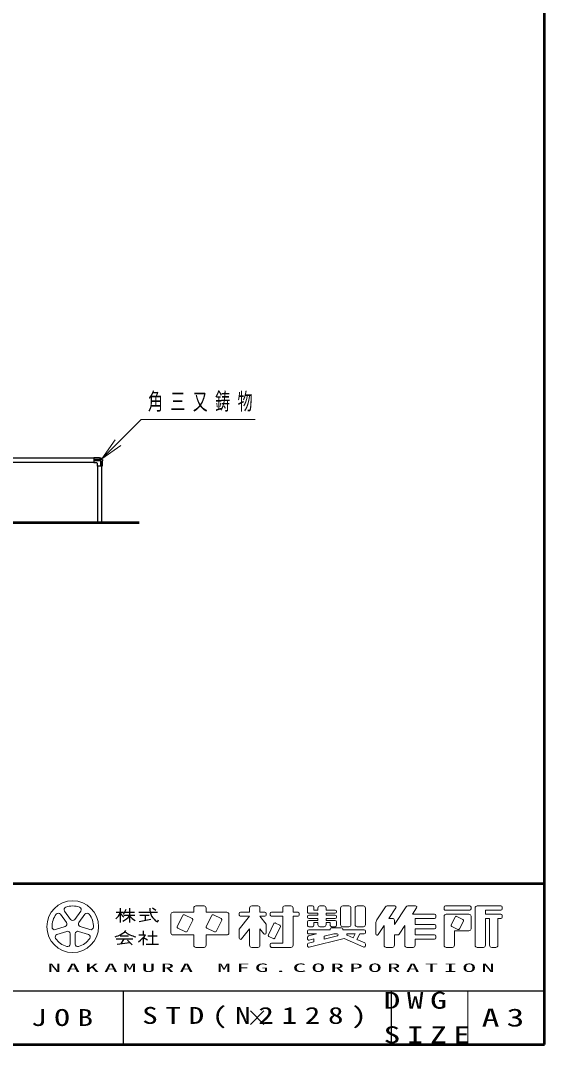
# Model space of a CAD drawing. Units: millimetres at full size, sheet at 1:80; details may follow other scales. Extents: x -30800 to 0, y -379 to 21360.
# Drawn here: x -5471 to 0, y 0 to 10680 of the extents above; entities that cross this region are included whole.
import ezdxf

# ---------------------------------------------------------------- set-up
doc = ezdxf.new("R2010")
doc.units = ezdxf.units.MM
doc.header["$LTSCALE"] = 80
doc.layers.add('layer1', color=7, linetype='Continuous', lineweight=13)
doc.layers.add('layer2', color=4, linetype='Continuous', lineweight=13)
doc.styles.add('ＭＳ ゴシック', font='')
doc.styles.get('ＭＳ ゴシック').set_extended_font_data('MS Gothic')

# ---------------------------------------------------------------- blocks, each defined once
blk = doc.blocks.new('open_arrow')
at = {"color": 0, "linetype": 'Continuous', "lineweight": -2}
blk.add_lwpolyline([(7.5, 1.25), (0, 0), (7.5, -1.25)], dxfattribs=at)
blk = doc.blocks.new('x')
at = {"color": 0, "linetype": 'Continuous', "lineweight": -2}
for p, q in [((-0.884, -0.884), (0.884, 0.884)), ((0.884, -0.884), (-0.884, 0.884))]:
    blk.add_line(p, q, dxfattribs=at)

msp = doc.modelspace()

# ---------------------------------------------------------------- linework, layer by layer
at = {"layer": 'layer1', "color": 140, "lineweight": 25}
for p, q in [((-4705.01, 6114.26), (-6099.01, 6114.26)), ((-4705.01, 6071.56), (-6099.01, 6071.56)), ((-4666.36, 6032.91), (-4666.36, 5442.91)), ((-4623.66, 6032.91), (-4623.66, 5442.91))]:
    msp.add_line(p, q, dxfattribs=at)
at = {"layer": 'layer1', "lineweight": 25}
for p, q in [((-4645.01, 6119.41), (-4705.01, 6119.41)), ((-4705.01, 6119.41), (-4705.01, 6066.41)), ((-4673.51, 6066.41), (-4705.01, 6066.41)), ((-4671.51, 6064.41), (-4671.51, 6032.91)), ((-4618.51, 6032.91), (-4671.51, 6032.91))]:
    msp.add_line(p, q, dxfattribs=at)
at = {"layer": 'layer1', "color": 2, "lineweight": 25}
for p, q in [((-4614.51, 6099.91), (-4705.01, 6099.91)), ((-4614.51, 6099.91), (-4614.51, 6085.91)), ((-4628.96, 6085.91), (-4705.01, 6085.91)), ((-4631.88, 6032.91), (-4631.88, 6085.91)), ((-4628.96, 6032.91), (-4628.96, 6085.91)), ((-4614.51, 6085.91), (-4619.06, 6085.91)), ((-4619.06, 6032.91), (-4619.06, 6085.91)), ((-4618.51, 6085.91), (-4618.51, 6032.91))]:
    msp.add_line(p, q, dxfattribs=at)
at = {"layer": 'layer1', "lineweight": 50}
msp.add_line((-13158.51, 5442.91), (-4231.5, 5442.91), dxfattribs=at)
at = {"layer": 'layer1'}
msp.add_lwpolyline([(-4622.86, 6107.46), (-4211.23, 6519.1), (-3020.19, 6519.1)], dxfattribs=at)
at = {"layer": 'layer1', "lineweight": 25}
msp.add_lwpolyline([(-4645.01, 6119.41), (-4641.58, 6119.19), (-4638.22, 6118.52), (-4634.97, 6117.43), (-4631.88, 6115.93), (-4628.44, 6113.59), (-4625.41, 6110.75), (-4622.86, 6107.46), (-4620.86, 6103.82), (-4619.45, 6099.91)], dxfattribs=at)
msp.add_arc((-4673.51, 6064.41), 2, 0, 90, dxfattribs=at)
at = {"layer": 'layer2', "color": 7, "lineweight": 50}
for p, q in [((0, 0), (0, 21360)), ((-30800, 1680), (0, 1680)), ((-30800, 0), (0, 0))]:
    msp.add_line(p, q, dxfattribs=at)
at = {"layer": 'layer2'}
for p, q in [((-5010.3, 1391.46), (-4947.52, 1305.06)), ((-4903.84, 1305.06), (-4841.06, 1391.47)), ((-3662.08, 1423.46), (-3662.08, 1380.26)), ((-3640.48, 1445.06), (-3554.08, 1445.06)), ((-3532.48, 1423.46), (-3532.48, 1380.26)), ((-3078.88, 1423.46), (-3078.88, 1380.26)), ((-3057.28, 1445.06), (-2992.48, 1445.06)), ((-2970.88, 1423.46), (-2970.88, 1380.26)), ((-2733.28, 1423.46), (-2733.28, 1380.26)), ((-2711.68, 1445.06), (-2646.88, 1445.06)), ((-2625.28, 1423.46), (-2625.28, 1380.26)), ((-2474.08, 1432.1), (-2474.08, 1382.42)), ((-2461.12, 1445.06), (-2422.24, 1445.06)), ((-2409.28, 1432.1), (-2409.28, 1401.86)), ((-2409.28, 1401.86), (-2366.08, 1401.86)), ((-2366.08, 1423.46), (-2366.08, 1401.86)), ((-2301.28, 1445.06), (-2344.48, 1445.06)), ((-2279.68, 1423.46), (-2279.68, 1401.86)), ((-2279.68, 1401.86), (-2184.64, 1401.86)), ((-2171.68, 1388.9), (-2171.68, 1382.42)), ((-2128.48, 1423.46), (-2128.48, 1250.66)), ((-2106.88, 1445.06), (-2042.08, 1445.06)), ((-2020.48, 1423.46), (-2020.48, 1250.66)), ((-1977.28, 1423.46), (-1977.28, 1250.66)), ((-1955.68, 1445.06), (-1890.88, 1445.06)), ((-1869.28, 1423.46), (-1869.28, 1250.66)), ((-1750.4, 1299.39), (-1659.69, 1435.45)), ((-1641.72, 1445.06), (-1562.29, 1445.06)), ((-1624.48, 1315.46), (-1551.51, 1424.92)), ((-1566.88, 1250.66), (-1443.69, 1435.45)), ((-1425.72, 1445.06), (-1346.3, 1445.06)), ((-1379.68, 1358.66), (-1335.51, 1424.92)), ((-1048.48, 1432.1), (-1048.48, 1414.82)), ((-1035.52, 1445.06), (-780.64, 1445.06)), ((-1035.52, 1401.86), (-780.64, 1401.86)), ((-767.68, 1432.1), (-767.68, 1414.82)), ((-724.48, 1423.46), (-724.48, 1034.66)), ((-702.88, 1445.06), (-456.64, 1445.06)), ((-616.48, 1401.86), (-456.64, 1401.86)), ((-616.48, 1401.86), (-616.48, 1358.66)), ((-443.68, 1432.1), (-443.68, 1414.82)), ((-4991.21, 1273.32), (-5053.98, 1359.72)), ((-4797.37, 1359.72), (-4860.15, 1273.32)), ((-3899.68, 1358.66), (-3899.68, 1164.26)), ((-3878.08, 1380.26), (-3662.08, 1380.26)), ((-3775.87, 1347.07), (-3833.4, 1232.02)), ((-3677.99, 1312.62), (-3758.49, 1352.87)), ((-3729.72, 1180.18), (-3672.19, 1295.23)), ((-3532.48, 1380.26), (-3316.48, 1380.26)), ((-3473.47, 1347.07), (-3531, 1232.02)), ((-3375.59, 1312.62), (-3456.09, 1352.87)), ((-3427.32, 1180.18), (-3369.79, 1295.23)), ((-3294.88, 1358.66), (-3294.88, 1164.26)), ((-3186.88, 1367.3), (-3186.88, 1350.02)), ((-3078.88, 1337.06), (-3186.88, 1202.06)), ((-3173.92, 1380.26), (-3078.88, 1380.26)), ((-3173.92, 1337.06), (-3078.88, 1337.06)), ((-2970.88, 1380.26), (-2919.04, 1380.26)), ((-2970.88, 1337.06), (-2919.04, 1337.06)), ((-2970.88, 1337.06), (-2906.08, 1256.06)), ((-2906.08, 1367.3), (-2906.08, 1350.02)), ((-2862.88, 1367.3), (-2862.88, 1350.02)), ((-2849.92, 1380.26), (-2733.28, 1380.26)), ((-2849.92, 1337.06), (-2733.28, 1337.06)), ((-2733.28, 1337.06), (-2733.28, 1056.26)), ((-2625.28, 1380.26), (-2573.44, 1380.26)), ((-2625.28, 1337.06), (-2573.44, 1337.06)), ((-2625.28, 1337.06), (-2625.28, 1034.66)), ((-2560.48, 1367.3), (-2560.48, 1350.02)), ((-2474.08, 1334.9), (-2474.08, 1328.42)), ((-2461.12, 1369.46), (-2366.08, 1369.46)), ((-2461.12, 1347.86), (-2366.08, 1347.86)), ((-2461.12, 1315.46), (-2366.08, 1315.46)), ((-2461.12, 1293.86), (-2366.08, 1293.86)), ((-2366.08, 1369.46), (-2366.08, 1347.86)), ((-2366.08, 1315.46), (-2366.08, 1293.86)), ((-2279.68, 1369.46), (-2279.68, 1347.86)), ((-2279.68, 1369.46), (-2184.64, 1369.46)), ((-2279.68, 1347.86), (-2184.64, 1347.86)), ((-2279.68, 1315.46), (-2279.68, 1293.86)), ((-2279.68, 1315.46), (-2184.64, 1315.46)), ((-2279.68, 1293.86), (-2184.64, 1293.86)), ((-2171.68, 1334.9), (-2171.68, 1328.42)), ((-1624.48, 1315.46), (-1588.48, 1315.46)), ((-1566.88, 1293.86), (-1566.88, 1250.66)), ((-1379.68, 1358.66), (-1147.84, 1358.66)), ((-1350.88, 1315.46), (-1350.88, 1250.66)), ((-1350.88, 1315.46), (-1147.84, 1315.46)), ((-1134.88, 1345.7), (-1134.88, 1328.42)), ((-1048.48, 1337.06), (-1048.48, 1034.66)), ((-1026.88, 1358.66), (-789.28, 1358.66)), ((-933.31, 1329.79), (-973.56, 1249.3)), ((-915.93, 1335.59), (-852.71, 1303.98)), ((-846.92, 1286.59), (-887.16, 1206.1)), ((-767.68, 1337.06), (-767.68, 1207.46)), ((-616.48, 1358.66), (-456.64, 1358.66)), ((-616.48, 1315.46), (-616.48, 1034.66)), ((-616.48, 1315.46), (-573.28, 1315.46)), ((-573.28, 1315.46), (-573.28, 1034.66)), ((-486.88, 1315.46), (-486.88, 1034.66)), ((-486.88, 1315.46), (-456.64, 1315.46)), ((-443.68, 1345.7), (-443.68, 1328.42)), ((-5106.28, 1198.77), (-5004.71, 1231.78)), ((-4988.02, 1180.42), (-5089.59, 1147.42)), ((-4761.77, 1147.42), (-4863.34, 1180.42)), ((-4846.65, 1231.78), (-4745.08, 1198.77)), ((-3827.61, 1214.63), (-3747.11, 1174.38)), ((-3525.21, 1214.63), (-3444.71, 1174.38)), ((-3186.88, 1202.06), (-3186.88, 1109.41)), ((-3078.88, 1207.46), (-3163.8, 1101.31)), ((-3078.88, 1207.46), (-3078.88, 1034.66)), ((-2970.88, 1207.46), (-2970.88, 1034.66)), ((-2970.88, 1207.46), (-2929.16, 1155.31)), ((-2906.08, 1256.06), (-2906.08, 1163.41)), ((-2825.47, 1260.67), (-2883, 1145.62)), ((-2756.35, 1226.11), (-2813.88, 1111.06)), ((-2808.09, 1266.47), (-2762.15, 1243.5)), ((-2474.08, 1280.9), (-2474.08, 1242.02)), ((-2474.08, 1183.7), (-2474.08, 1166.42)), ((-2461.12, 1229.06), (-2422.24, 1229.06)), ((-2461.12, 1196.66), (-2236.48, 1196.66)), ((-2409.28, 1272.26), (-2409.28, 1242.02)), ((-2409.28, 1272.26), (-2366.08, 1272.26)), ((-2366.08, 1272.26), (-2366.08, 1250.66)), ((-2344.48, 1229.06), (-2301.28, 1229.06)), ((-2279.68, 1272.26), (-2236.48, 1272.26)), ((-2279.68, 1272.26), (-2279.68, 1250.66)), ((-2236.48, 1272.26), (-2236.48, 1242.02)), ((-2236.48, 1205.3), (-2236.48, 1196.66)), ((-2223.52, 1229.06), (-2184.64, 1229.06)), ((-2223.52, 1218.26), (-2119.84, 1218.26)), ((-2171.68, 1280.9), (-2171.68, 1242.02)), ((-2106.88, 1229.06), (-2042.08, 1229.06)), ((-2106.88, 1205.3), (-2106.88, 1196.66)), ((-2106.88, 1196.66), (-1882.24, 1196.66)), ((-1955.68, 1229.06), (-1890.88, 1229.06)), ((-1869.28, 1183.7), (-1869.28, 1166.42)), ((-1761.28, 1263.44), (-1761.28, 1153.07)), ((-1737.54, 1145.88), (-1674.88, 1239.86)), ((-1674.88, 1239.86), (-1674.88, 1034.66)), ((-1517.27, 1152.28), (-1458.88, 1239.86)), ((-1458.88, 1239.86), (-1458.88, 1034.66)), ((-1350.88, 1250.66), (-1147.84, 1250.66)), ((-1350.88, 1207.46), (-1147.84, 1207.46)), ((-1350.88, 1207.46), (-1350.88, 1142.66)), ((-1134.88, 1237.7), (-1134.88, 1220.42)), ((-967.77, 1231.91), (-904.55, 1200.3)), ((-940.48, 1185.86), (-789.28, 1185.86)), ((-940.48, 1185.86), (-940.48, 1034.66)), ((-4952.68, 1047.94), (-4952.68, 1154.74)), ((-4898.68, 1154.74), (-4898.68, 1047.94)), ((-3878.08, 1142.66), (-3662.08, 1142.66)), ((-3662.08, 1142.66), (-3662.08, 1034.66)), ((-3532.48, 1142.66), (-3532.48, 1034.66)), ((-3532.48, 1142.66), (-3316.48, 1142.66)), ((-2877.21, 1128.23), (-2831.27, 1105.26)), ((-2474.08, 1119.62), (-2474.08, 1101.81)), ((-2379.17, 1153.46), (-2464.26, 1132.19)), ((-2409.28, 1072.46), (-2464.26, 1058.72)), ((-2461.12, 1153.46), (-2379.17, 1153.46)), ((-2092, 1107.25), (-2457.98, 1015.76)), ((-2409.28, 1101.41), (-2457.98, 1089.23)), ((-2409.28, 1101.41), (-2409.28, 1072.46)), ((-2201.06, 1153.46), (-2301.28, 1128.41)), ((-2161.88, 1134.31), (-2301.28, 1099.46)), ((-2301.28, 1128.41), (-2301.28, 1099.46)), ((-2201.06, 1153.46), (-2164.24, 1153.46)), ((-2092, 1107.25), (-1887.5, 1016.36)), ((-2061.71, 1141.06), (-1997.46, 1112.51)), ((-2059.08, 1153.46), (-1976.98, 1153.46)), ((-1997.46, 1112.51), (-1976.98, 1153.46)), ((-1957.94, 1094.94), (-1928.68, 1153.46)), ((-1957.94, 1094.94), (-1876.98, 1058.96)), ((-1928.68, 1153.46), (-1882.24, 1153.46)), ((-1566.88, 1142.66), (-1566.88, 1034.66)), ((-1566.88, 1142.66), (-1535.24, 1142.66)), ((-1350.88, 1142.66), (-1147.84, 1142.66)), ((-1350.88, 1099.46), (-1147.84, 1099.46)), ((-1350.88, 1099.46), (-1350.88, 1034.66)), ((-1134.88, 1129.7), (-1134.88, 1112.42)), ((-3640.48, 1013.06), (-3554.08, 1013.06)), ((-3057.28, 1013.06), (-2992.48, 1013.06)), ((-2862.88, 1043.3), (-2862.88, 1026.02)), ((-2849.92, 1056.26), (-2733.28, 1056.26)), ((-2849.92, 1013.06), (-2646.88, 1013.06)), ((-2474.08, 1046.15), (-2474.08, 1028.33)), ((-1869.28, 1047.12), (-1869.28, 1028.21)), ((-1653.28, 1013.06), (-1588.48, 1013.06)), ((-1437.28, 1013.06), (-1372.48, 1013.06)), ((-1026.88, 1013.06), (-962.08, 1013.06)), ((-702.88, 1013.06), (-638.08, 1013.06)), ((-551.68, 1013.06), (-508.48, 1013.06))]:
    msp.add_line(p, q, dxfattribs=at)
at = {"layer": 'layer2', "lineweight": 25}
for p, q in [((-4428.88, 1423.46), (-4428.88, 1272.26)), ((-4331.68, 1423.46), (-4331.68, 1272.26)), ((-4057.49, 1397.35), (-4092.78, 1420.88)), ((-4472.08, 1380.26), (-4396.48, 1380.26)), ((-4393.24, 1347.86), (-4277.68, 1347.86)), ((-4381.49, 1380.26), (-4282, 1380.26)), ((-4234.48, 1380.26), (-4040.08, 1380.26)), ((-4231.09, 1281.58), (-4108.27, 1306.15)), ((-4223.68, 1347.86), (-4126.48, 1347.86)), ((-4169.68, 1347.86), (-4169.68, 1293.86)), ((-4191.28, 1185.86), (-4191.28, 1142.66)), ((-4094.08, 1185.86), (-4094.08, 1045.46)), ((-4472.08, 1102.7), (-4299.28, 1102.7)), ((-4428.88, 1131.86), (-4342.48, 1131.86)), ((-4391.94, 1102.7), (-4423.1, 1050.84)), ((-4353.28, 1088.56), (-4304.79, 1040.06)), ((-4234.48, 1142.66), (-4164.09, 1142.66)), ((-4191.28, 1112.79), (-4191.28, 1034.66)), ((-4187.24, 1116.84), (-4143.69, 1091.7)), ((-4142.68, 1131.86), (-4045.48, 1131.86)), ((-4461.2, 1045.4), (-4329.01, 1064.28)), ((-4158.88, 1045.46), (-4029.28, 1045.46))]:
    msp.add_line(p, q, dxfattribs=at)
at = {"layer": 'layer2', "color": 6, "lineweight": 25}
for p, q in [((-19400, 560), (0, 560)), ((-1600, 560), (-1600, 0))]:
    msp.add_line(p, q, dxfattribs=at)
at = {"layer": 'layer2', "color": 7, "lineweight": 25}
msp.add_line((-4400, 560), (-4400, 0), dxfattribs=at)
at = {"layer": 'layer2', "color": 7}
msp.add_line((-800, 560), (-800, 0), dxfattribs=at)
at = {"layer": 'layer2'}
msp.add_circle((-4925.68, 1229.06), 270, dxfattribs=at)
for centre, radius, start, end in [((-4988.45, 1407.34), 27, 109.39847, 215.99997), ((-4925.68, 1229.06), 216, 70.60155, 109.39847), ((-4862.91, 1407.34), 27, 324, 70.60155), ((-3640.48, 1423.46), 21.6, 89.99998, 179.99996), ((-3554.08, 1423.46), 21.6, 0, 89.99998), ((-3057.28, 1423.46), 21.6, 89.99998, 179.99996), ((-2992.48, 1423.46), 21.6, 0, 89.99998), ((-2711.68, 1423.46), 21.6, 89.99998, 179.99996), ((-2646.88, 1423.46), 21.6, 0, 89.99998), ((-2461.12, 1432.1), 12.96, 89.99998, 179.99996), ((-2422.24, 1432.1), 12.96, 0, 89.99998), ((-2344.48, 1423.46), 21.6, 89.99998, 179.99996), ((-2301.28, 1423.46), 21.6, 0, 89.99998), ((-2184.64, 1388.9), 12.96, 0, 89.99998), ((-2106.88, 1423.46), 21.6, 89.99998, 179.99996), ((-2042.08, 1423.46), 21.6, 0, 89.99998), ((-1955.68, 1423.46), 21.6, 89.99998, 179.99996), ((-1890.88, 1423.46), 21.6, 0, 89.99998), ((-1641.72, 1423.46), 21.6, 89.99998, 146.30984), ((-1562.29, 1432.1), 12.96, 326.31015, 89.99998), ((-1425.72, 1423.46), 21.6, 89.99998, 146.3098), ((-1346.3, 1432.1), 12.96, 326.31003, 89.99998), ((-1035.52, 1432.1), 12.96, 89.99998, 179.99996), ((-1035.52, 1414.82), 12.96, 179.99998, 270.00002), ((-780.64, 1432.1), 12.96, 0, 89.99998), ((-780.64, 1414.82), 12.96, 270.00002, 0), ((-702.88, 1423.46), 21.6, 89.99998, 179.99996), ((-456.64, 1432.1), 12.96, 0, 89.99998), ((-456.64, 1414.82), 12.96, 270.00002, 0), ((-4925.68, 1229.06), 216, 142.60154, 181.39846), ((-5075.83, 1343.85), 27, 35.99999, 142.60154), ((-4925.68, 1320.93), 27, 215.99998, 324), ((-4775.53, 1343.85), 27, 37.39846, 143.99995), ((-4925.68, 1229.06), 216, 358.60155, 37.39847), ((-3878.08, 1358.66), 21.6, 89.99998, 179.99996), ((-3764.28, 1341.28), 12.96, 63.43492, 153.435), ((-3683.79, 1301.03), 12.96, 333.4349, 63.43487), ((-3461.88, 1341.28), 12.96, 63.43492, 153.435), ((-3381.39, 1301.03), 12.96, 333.4349, 63.43487), ((-3316.48, 1358.66), 21.6, 0, 89.99998), ((-3173.92, 1367.3), 12.96, 89.99998, 179.99996), ((-3173.92, 1350.02), 12.96, 179.99998, 270.00002), ((-2919.04, 1367.3), 12.96, 0, 89.99998), ((-2919.04, 1350.02), 12.96, 270.00002, 0), ((-2849.92, 1367.3), 12.96, 89.99998, 179.99996), ((-2849.92, 1350.02), 12.96, 179.99998, 270.00002), ((-2573.44, 1367.3), 12.96, 0, 89.99998), ((-2573.44, 1350.02), 12.96, 270.00002, 0), ((-2461.12, 1382.42), 12.96, 179.99998, 270.00002), ((-2461.12, 1334.9), 12.96, 89.99998, 179.99996), ((-2461.12, 1328.42), 12.96, 179.99998, 270.00002), ((-2461.12, 1280.9), 12.96, 89.99998, 179.99996), ((-2184.64, 1382.42), 12.96, 270.00002, 0), ((-2184.64, 1334.9), 12.96, 0, 89.99998), ((-2184.64, 1328.42), 12.96, 270.00002, 0), ((-2184.64, 1280.9), 12.96, 0, 89.99998), ((-1696.48, 1263.44), 64.8, 146.30999, 179.99996), ((-1588.48, 1293.86), 21.6, 0, 89.99998), ((-1147.84, 1345.7), 12.96, 0, 89.99998), ((-1147.84, 1328.42), 12.96, 270.00002, 0), ((-1026.88, 1337.06), 21.6, 89.99998, 179.99996), ((-921.72, 1324), 12.96, 63.43447, 153.43474), ((-858.51, 1292.39), 12.96, 333.43483, 63.43447), ((-789.28, 1337.06), 21.6, 0, 89.99998), ((-456.64, 1345.7), 12.96, 0, 89.99998), ((-456.64, 1328.42), 12.96, 270.00002, 0), ((-5114.62, 1224.45), 27, 181.39848, 287.99997), ((-5013.05, 1257.45), 27, 287.99998, 35.99999), ((-4979.68, 1154.74), 27, 359.99997, 107.99999), ((-4871.68, 1154.74), 27, 71.99997, 179.99999), ((-4838.3, 1257.45), 27, 143.99996, 251.99999), ((-4736.74, 1224.45), 27, 252.00001, 358.60156), ((-3821.81, 1226.22), 12.96, 153.43495, 243.43485), ((-3741.31, 1185.97), 12.96, 243.43498, 333.43496), ((-3519.41, 1226.22), 12.96, 153.43495, 243.43485), ((-3438.91, 1185.97), 12.96, 243.43498, 333.43496), ((-2813.88, 1254.88), 12.96, 63.43487, 153.43498), ((-2767.95, 1231.91), 12.96, 333.43492, 63.43493), ((-2461.12, 1242.02), 12.96, 179.99998, 270.00002), ((-2461.12, 1183.7), 12.96, 89.99998, 179.99996), ((-2422.24, 1242.02), 12.96, 270.00002, 0), ((-2344.48, 1250.66), 21.6, 179.99998, 270.00002), ((-2301.28, 1250.66), 21.6, 270.00002, 0), ((-2223.52, 1242.02), 12.96, 179.99998, 270.00002), ((-2223.52, 1205.3), 12.96, 89.99998, 179.99996), ((-2184.64, 1242.02), 12.96, 270.00002, 0), ((-2106.88, 1250.66), 21.6, 179.99998, 270.00002), ((-2119.84, 1205.3), 12.96, 0, 89.99998), ((-2042.08, 1250.66), 21.6, 270.00002, 0), ((-1955.68, 1250.66), 21.6, 179.99998, 270.00002), ((-1890.88, 1250.66), 21.6, 270.00002, 0), ((-1882.24, 1183.7), 12.96, 0, 89.99998), ((-1147.84, 1237.7), 12.96, 0, 89.99998), ((-1147.84, 1220.42), 12.96, 270.00002, 0), ((-961.97, 1243.5), 12.96, 153.43517, 243.43529), ((-898.76, 1211.89), 12.96, 243.43534, 333.4349), ((-789.28, 1207.46), 21.6, 270.00002, 0), ((-5081.25, 1121.74), 27, 107.99999, 214.60154), ((-4925.68, 1229.06), 216, 214.60156, 253.39848), ((-4925.68, 1229.06), 216, 286.60155, 325.39847), ((-4770.11, 1121.74), 27, 325.39847, 71.99996), ((-3878.08, 1164.26), 21.6, 179.99998, 270.00002), ((-3316.48, 1164.26), 21.6, 270.00002, 0), ((-3173.92, 1109.41), 12.96, 179.99998, 321.34037), ((-2919.04, 1163.41), 12.96, 218.65962, 0), ((-2871.41, 1139.82), 12.96, 153.43487, 243.4348), ((-2825.47, 1116.85), 12.96, 243.43487, 333.43498), ((-2461.12, 1166.42), 12.96, 179.99998, 270.00002), ((-2461.12, 1119.62), 12.96, 104.03614, 179.99996), ((-2461.12, 1101.81), 12.96, 179.99998, 284.03612), ((-2164.24, 1143.74), 9.72, 284.0365, 89.99998), ((-2059.08, 1146.98), 6.48, 89.99998, 246.03817), ((-1882.24, 1166.42), 12.96, 270.00002, 0), ((-1748.32, 1153.07), 12.96, 179.99998, 326.30997), ((-1535.24, 1164.26), 21.6, 270.00002, 326.31002), ((-1147.84, 1129.7), 12.96, 0, 89.99998), ((-1147.84, 1112.42), 12.96, 270.00002, 0), ((-4979.68, 1047.94), 27, 253.39847, 359.99997), ((-4871.68, 1047.94), 27, 179.99999, 286.60154), ((-3640.48, 1034.66), 21.6, 179.99998, 270.00002), ((-3554.08, 1034.66), 21.6, 270.00002, 0), ((-3057.28, 1034.66), 21.6, 179.99998, 270.00002), ((-2992.48, 1034.66), 21.6, 270.00002, 0), ((-2849.92, 1043.3), 12.96, 89.99998, 179.99996), ((-2849.92, 1026.02), 12.96, 179.99998, 270.00002), ((-2646.88, 1034.66), 21.6, 270.00002, 0), ((-2461.12, 1046.15), 12.96, 104.03614, 179.99996), ((-2461.12, 1028.33), 12.96, 179.99998, 284.03612), ((-1882.24, 1028.21), 12.96, 246.03699, 0), ((-1882.24, 1047.12), 12.96, 0, 66.03701), ((-1653.28, 1034.66), 21.6, 179.99998, 270.00002), ((-1588.48, 1034.66), 21.6, 270.00002, 0), ((-1437.28, 1034.66), 21.6, 179.99998, 270.00002), ((-1372.48, 1034.66), 21.6, 270.00002, 0), ((-1026.88, 1034.66), 21.6, 179.99998, 270.00002), ((-962.08, 1034.66), 21.6, 270.00002, 0), ((-702.88, 1034.66), 21.6, 179.99998, 270.00002), ((-638.08, 1034.66), 21.6, 270.00002, 0), ((-551.68, 1034.66), 21.6, 179.99998, 270.00002), ((-508.48, 1034.66), 21.6, 270.00002, 0)]:
    msp.add_arc(centre, radius, start, end, dxfattribs=at)
at = {"layer": 'layer2', "lineweight": 25}
for centre, radius, start, end in [((-4480.18, 1443.77), 117.36, 313.72108, 343.54317), ((-3965.04, 1415.55), 156.23, 177.09472, 240.51891), ((-4597.29, 1446.73), 182.77, 311.36185, 337.13638), ((-4270.66, 1474.18), 187.61, 212.50346, 230.00631), ((-4509.88, 1505.46), 242.72, 295.86917, 317.23866), ((-4153.47, 1505.46), 242.72, 222.76131, 240.10806), ((-4123.18, 1344.36), 103.94, 321.42112, 334.8249), ((-4551.84, 1380.54), 265.62, 285.11261, 313.40619), ((-4221.6, 1375.49), 255.36, 231.17281, 259.75506), ((-4452.8, 1378.09), 372.53, 304.87257, 320.80411)]:
    msp.add_arc(centre, radius, start, end, dxfattribs=at)

# ---------------------------------------------------------------- block references
at = {"layer": 'layer1', "xscale": 32, "yscale": 32, "rotation": 45}
msp.add_blockref('open_arrow', (-4622.86, 6107.46), dxfattribs=at)
at = {"layer": 'layer2', "color": 7, "xscale": 80, "yscale": 80}
msp.add_blockref('x', (-3000, 280), dxfattribs=at)

# ---------------------------------------------------------------- texts
at = {"layer": 'layer1', "char_height": 176, "style": 'ＭＳ ゴシック'}
for s, insert, attachment_point in [('\\T1.5;\\W0.65;角三又鋳物', (-4140.19, 6599.1), 7), ('\\T1.5;\\W1.35;STD(N2128)', (-4200, 280), 4)]:
    msp.add_mtext(s, dxfattribs=dict(at, insert=insert, attachment_point=attachment_point))
at = {"layer": 'layer2', "attachment_point": 4, "style": 'ＭＳ ゴシック'}
for s, insert, char_height in [('\\T1.4;\\W2.35;NAKAMURA\\~MFG.CORPORATION', (-5188.43, 800), 87.98), ('\\T1.4;\\W1.45;DWG', (-1680, 460), 176), ('\\T1.5;\\W1.35;JOB', (-5360, 280), 176), ('\\T1.4;\\W1.45;A3', (-656, 280), 187.7), ('\\T1.4;\\W1.45;SIZE', (-1680, 100), 176)]:
    msp.add_mtext(s, dxfattribs=dict(at, insert=insert, char_height=char_height))

doc.saveas('drawing.dxf')
